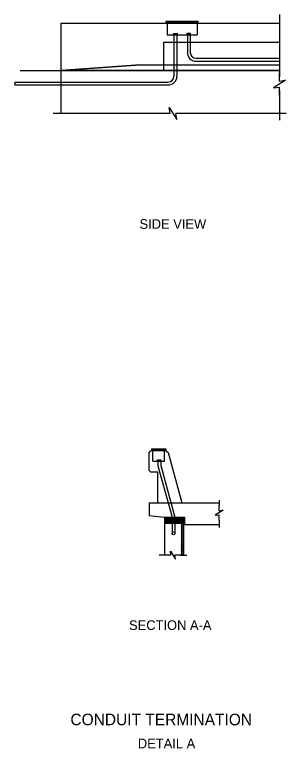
# Model space of a CAD drawing. Extents: x -749.3 to -667.3, y -393.2 to -312.4.
# Drawn here: x -749.31 to -733.97, y -366.84 to -325.36 of the extents above; entities that cross this region are included whole.
import ezdxf

# ---------------------------------------------------------------- set-up
doc = ezdxf.new("R2010")
doc.units = 0
doc.layers.add('es_DETAIL', color=7, linetype='Continuous')
doc.layers.add('es_NO-PLOT', color=7, linetype='Continuous')

msp = doc.modelspace()

# ---------------------------------------------------------------- linework, layer by layer
at = {"layer": 'es_DETAIL'}
for p, q in [((-734.353, -325.363), (-734.353, -328.876)), ((-746.704, -325.844), (-746.704, -330.952)), ((-746.704, -325.844), (-734.356, -325.844)), ((-740.761, -325.729), (-738.949, -325.729)), ((-740.761, -325.786), (-740.761, -325.729)), ((-740.761, -325.786), (-738.949, -325.786)), ((-740.704, -325.786), (-740.704, -325.844)), ((-740.704, -325.844), (-740.704, -326.505)), ((-739.006, -325.786), (-739.006, -325.844)), ((-739.006, -325.844), (-739.006, -326.505)), ((-738.949, -325.786), (-738.949, -325.729)), ((-740.704, -326.505), (-739.006, -326.505)), ((-740.319, -326.468), (-740.319, -328.85)), ((-740.152, -326.468), (-740.152, -328.85)), ((-739.558, -326.468), (-739.558, -327.508)), ((-739.391, -326.468), (-739.391, -327.508)), ((-740.911, -326.917), (-734.356, -326.917)), ((-740.911, -326.917), (-740.911, -328.528)), ((-739.069, -327.83), (-734.356, -327.83)), ((-739.069, -327.997), (-734.356, -327.997)), ((-749, -328.528), (-734.353, -328.528)), ((-742.228, -328.195), (-746.704, -328.528)), ((-742.228, -328.195), (-734.353, -328.195)), ((-734.353, -329.117), (-734.353, -328.653)), ((-749.296, -329.172), (-740.641, -329.172)), ((-749.296, -329.339), (-740.641, -329.339)), ((-734.353, -329.918), (-734.353, -329.454)), ((-734.353, -329.643), (-734.353, -331.33)), ((-740.844, -330.952), (-747.135, -330.952)), ((-740.538, -330.952), (-741.002, -330.952)), ((-739.737, -330.952), (-740.201, -330.952)), ((-733.968, -330.952), (-740.184, -330.952)), ((-741.716, -350.13), (-741.614, -350.028)), ((-740.752, -350.028), (-741.614, -350.028)), ((-741.59, -349.903), (-740.777, -349.903)), ((-741.59, -349.903), (-741.59, -349.944)), ((-741.59, -349.944), (-740.777, -349.944)), ((-741.517, -349.944), (-741.517, -350.025)), ((-741.517, -350.611), (-741.517, -350.028)), ((-741.51, -350.611), (-741.51, -350.028)), ((-740.85, -350.611), (-740.85, -350.028)), ((-740.843, -349.944), (-740.843, -350.025)), ((-740.843, -350.611), (-740.843, -350.028)), ((-740.777, -349.903), (-740.777, -349.944)), ((-740.752, -350.028), (-740.642, -350.12)), ((-741.716, -351.135), (-741.716, -350.13)), ((-740.642, -350.12), (-739.863, -352.959)), ((-741.517, -350.605), (-740.85, -350.605)), ((-741.517, -350.611), (-740.85, -350.611)), ((-741.227, -350.566), (-741.227, -350.868)), ((-741.227, -350.868), (-740.424, -353.779)), ((-741.061, -350.566), (-741.061, -350.848)), ((-741.061, -350.848), (-740.258, -353.779)), ((-741.614, -351.237), (-741.716, -351.135)), ((-741.226, -351.237), (-741.614, -351.237)), ((-741.226, -352.959), (-741.226, -351.237)), ((-739.98, -352.532), (-739.863, -352.959)), ((-741.716, -352.959), (-741.716, -353.684)), ((-741.716, -352.959), (-737.769, -352.959)), ((-737.769, -352.805), (-737.769, -353.139)), ((-737.769, -353.409), (-737.769, -353.1)), ((-741.716, -353.684), (-740.854, -353.779)), ((-740.854, -353.779), (-739.726, -353.779)), ((-740.854, -353.779), (-740.854, -355.926)), ((-740.854, -354.112), (-740.532, -353.779)), ((-740.854, -354.025), (-740.608, -353.779)), ((-740.854, -353.949), (-740.684, -353.779)), ((-740.854, -353.873), (-740.76, -353.779)), ((-740.854, -353.797), (-740.835, -353.779)), ((-740.778, -354.112), (-740.456, -353.779)), ((-740.702, -354.112), (-740.38, -353.779)), ((-740.626, -354.112), (-740.304, -353.779)), ((-740.55, -354.112), (-740.228, -353.779)), ((-740.474, -354.112), (-740.152, -353.779)), ((-740.424, -353.779), (-740.424, -354.691)), ((-740.398, -354.112), (-740.076, -353.779)), ((-740.322, -354.112), (-740, -353.779)), ((-740.258, -353.779), (-740.258, -354.691)), ((-740.247, -354.112), (-739.924, -353.779)), ((-740.171, -354.112), (-739.848, -353.779)), ((-740.095, -354.112), (-739.773, -353.779)), ((-740.019, -354.112), (-739.726, -353.809)), ((-739.726, -353.779), (-739.726, -354.195)), ((-737.769, -353.944), (-737.769, -353.634)), ((-740.854, -354.112), (-739.726, -354.112)), ((-739.943, -354.112), (-739.726, -353.884)), ((-739.893, -354.112), (-739.893, -355.926)), ((-739.867, -354.112), (-739.726, -353.96)), ((-739.791, -354.112), (-739.726, -354.036)), ((-739.779, -354.112), (-739.779, -355.926)), ((-739.726, -354.195), (-737.769, -354.195)), ((-737.769, -353.944), (-737.769, -354.354)), ((-740.778, -355.926), (-741.151, -355.926)), ((-740.483, -355.926), (-740.792, -355.926)), ((-739.948, -355.926), (-740.258, -355.926)), ((-739.948, -355.926), (-739.588, -355.926))]:
    msp.add_line(p, q, dxfattribs=at)
for points in [[(-740.334, -326.421), (-740.129, -326.421), (-740.129, -326.468), (-740.334, -326.468)], [(-739.376, -326.421), (-739.581, -326.421), (-739.581, -326.468), (-739.376, -326.468)], [(-746.704, -328.528), (-742.228, -328.195), (-734.353, -328.195), (-734.353, -328.528)], [(-741.243, -350.54), (-741.048, -350.54), (-741.048, -350.566), (-741.243, -350.566)]]:
    msp.add_lwpolyline(points, close=True, dxfattribs=at)
for points in [[(-734.353, -329.117), (-734.016, -329.075), (-734.691, -329.496), (-734.353, -329.454)], [(-740.538, -330.952), (-740.58, -330.614), (-740.159, -331.289), (-740.201, -330.952)], [(-737.769, -353.409), (-737.544, -353.381), (-737.994, -353.663), (-737.769, -353.634)], [(-740.483, -355.926), (-740.511, -355.701), (-740.23, -356.151), (-740.258, -355.926)]]:
    msp.add_lwpolyline(points, dxfattribs=at)
for centre, radius in [((-739.837, -354.282), 0.0563), ((-739.835, -354.169), 0.0563), ((-740.341, -354.691), 0.0833), ((-739.837, -354.394), 0.0563), ((-739.836, -354.62), 0.0563), ((-739.836, -354.508), 0.0563), ((-739.838, -354.844), 0.0563), ((-739.838, -354.956), 0.0563), ((-739.836, -354.732), 0.0563), ((-739.837, -355.07), 0.0563), ((-739.838, -355.406), 0.0563), ((-739.838, -355.519), 0.0563), ((-739.837, -355.182), 0.0563), ((-739.837, -355.294), 0.0563), ((-739.838, -355.633), 0.0563), ((-739.838, -355.745), 0.0563), ((-739.838, -355.856), 0.0563)]:
    msp.add_circle(centre, radius, dxfattribs=at)
for centre, radius, start, end in [((-739.069, -327.508), 0.489, 180, 270), ((-739.069, -327.508), 0.322, 180, 270), ((-740.641, -328.85), 0.322, 270, 360), ((-740.641, -328.85), 0.489, 270, 360), ((-749.252, -329.214), 0.0604, 136.3539, 223.6461), ((-749.252, -329.297), 0.0604, 136.3539, 223.6461), ((-749.339, -329.297), 0.0604, 316.3539, 43.6461)]:
    msp.add_arc(centre, radius, start, end, dxfattribs=at)

# ---------------------------------------------------------------- texts
at = {"layer": 'es_NO-PLOT'}
for s, height, p in [('SIDE VIEW', 0.5455, (-742.261, -337.472)), ('SECTION A-A', 0.54545, (-742.854, -360.154)), ('CONDUIT TERMINATION', 0.65454, (-746.163, -365.54)), ('DETAIL A', 0.5455, (-742.355, -366.845))]:
    msp.add_text(s, height=height, dxfattribs=at).set_placement(p)

doc.saveas('drawing.dxf')
